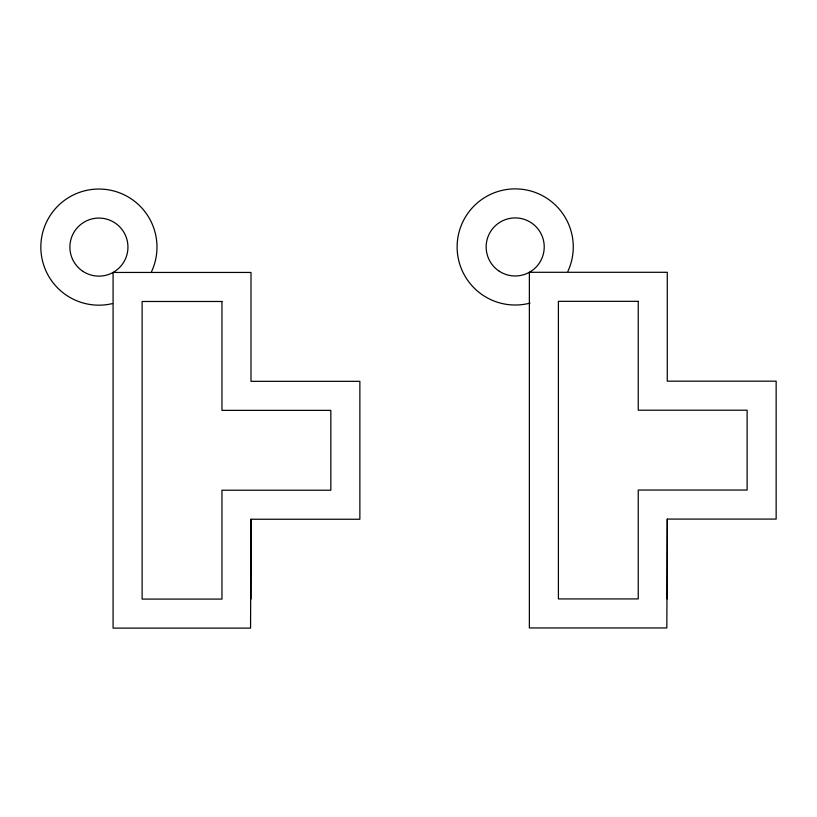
<?xml version="1.0" encoding="UTF-8"?>
<svg xmlns="http://www.w3.org/2000/svg" width="817" height="817" viewBox="0 0 817 817"><rect width="100%" height="100%" fill="white"/><g stroke="black" fill="none" stroke-linecap="round" stroke-linejoin="round"><path stroke-width="1.23" d="M250.993 519.244L250.553 628.12L113.083 628.12L113.083 272.449L250.993 272.449L250.993 381.325L359.868 381.325L359.868 519.244L250.993 519.244L250.993 599.086M667.275 519.081L666.835 627.956L529.365 627.956L529.365 272.296L667.275 272.296L667.275 381.171L776.15 381.171L776.15 519.081L667.275 519.081L667.275 598.922M112.572 303.546A58.068 58.068 0 0 1 40.85 247.919A58.068 58.068 0 0 1 110.989 190.31A58.068 58.068 0 0 1 151.625 271.469M530.029 303.087A58.068 58.068 0 0 1 457.152 248.572A58.068 58.068 0 0 1 526.873 190.065A58.068 58.068 0 0 1 567.907 271.305M638.24 301.33L558.399 301.33L558.399 598.922L638.24 598.922L638.24 490.047L747.116 490.047L747.116 410.205L638.24 410.205L638.24 301.33M221.958 301.483L142.117 301.483L142.117 599.086L221.958 599.086L221.958 490.21L330.834 490.21L330.834 410.359L221.958 410.359L221.958 301.483M83.017 271.397A29.034 29.034 0 0 0 127.901 248.725A29.034 29.034 0 0 0 85.826 221.193A29.034 29.034 0 0 0 83.017 271.397M499.299 271.244A29.034 29.034 0 0 0 544.183 248.572A29.034 29.034 0 0 0 502.108 221.029A29.034 29.034 0 0 0 499.299 271.244"/></g></svg>
